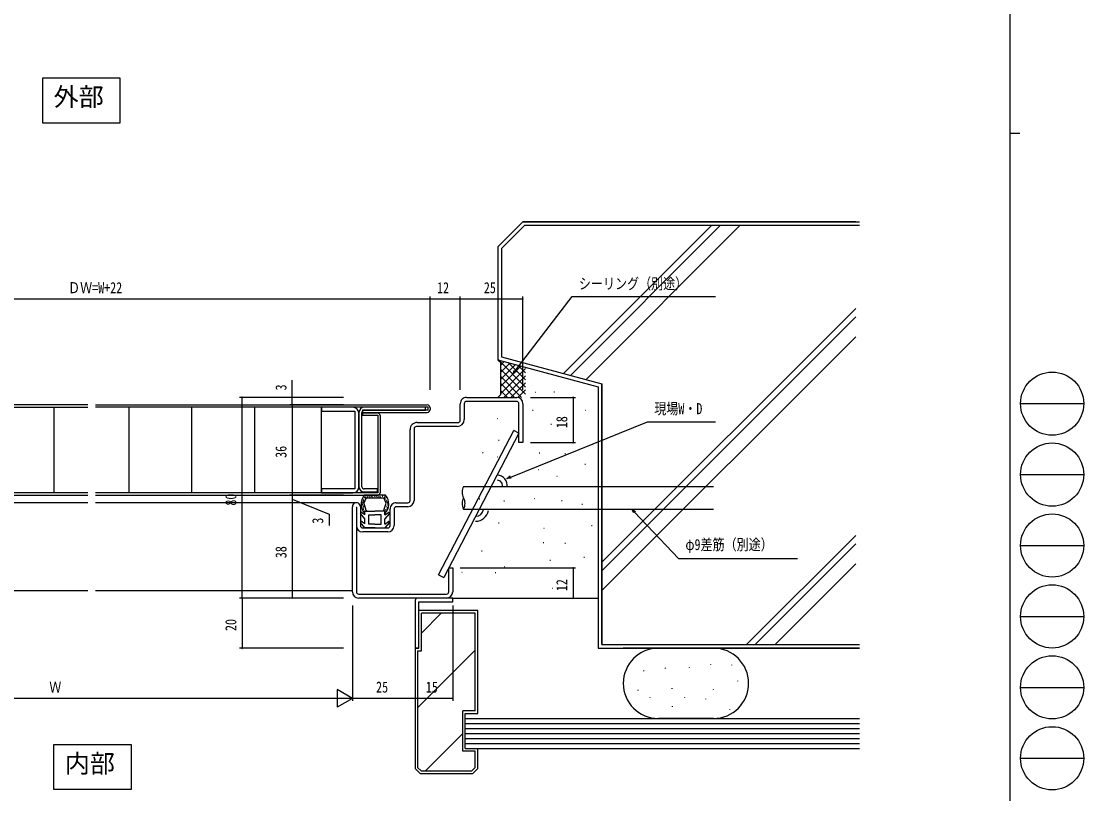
# Model space of a CAD drawing. Units: millimetres, scale not verified. Extents: x -567 to 567, y -403 to 403.
# Drawn here: x 143 to 566.8, y -239.4 to 68.6 of the extents above; entities that cross this region are included whole.
import ezdxf
from ezdxf.enums import TextEntityAlignment as Align

# ---------------------------------------------------------------- set-up
doc = ezdxf.new("R2010")
doc.units = ezdxf.units.MM
doc.header["$LTSCALE"] = 2
for name, color, linetype in [('0-1_USER1', 3, 'Continuous'), ('0-2_YKK_11', 7, 'Continuous'), ('0-3_YKK_12', 2, 'Continuous'), ('0-4_YKK_13', 4, 'Continuous'), ('0-5_YKK_D', 6, 'Continuous'), ('0-6_YKK_ZWAK', 7, 'Continuous'), ('0-7_YSS_K', 3, 'Continuous')]:
    doc.layers.add(name, color=color, linetype=linetype)
doc.styles.add('ＭＳ ゴシック', font='')
doc.styles.get('ＭＳ ゴシック').set_extended_font_data('MS Gothic')

msp = doc.modelspace()

# ---------------------------------------------------------------- linework, layer by layer
at = {"layer": '0-1_USER1'}
for p, q in [((182.497, 45.873), (151.485, 45.873)), ((151.485, 45.873), (151.485, 28.152)), ((182.497, 28.152), (182.497, 45.873)), ((151.485, 28.152), (182.497, 28.152)), ((186.927, -219.939), (155.916, -219.939)), ((155.916, -219.939), (155.916, -237.66)), ((186.927, -237.66), (186.927, -219.939)), ((155.916, -237.66), (186.927, -237.66))]:
    msp.add_line(p, q, dxfattribs=at)
at = {"layer": '0-2_YKK_11'}
for p, q in [((318.085, -90.497), (318.085, -83.897)), ((319.685, -83.897), (319.685, -90.197)), ((320.585, -81.397), (340.585, -81.397)), ((340.585, -82.997), (320.585, -82.997)), ((277.685, -87.397), (277.685, -116.997)), ((277.685, -116.997), (277.685, -87.797)), ((278.885, -116.997), (278.885, -87.397)), ((316.885, -92.997), (300.585, -92.997)), ((300.885, -91.397), (317.185, -91.397)), ((298.085, -122.497), (298.085, -94.197)), ((299.685, -93.897), (299.685, -122.497)), ((275.085, -158.897), (275.085, -124.997)), ((276.685, -124.997), (276.685, -158.897)), ((278.285, -124.997), (278.285, -132.497)), ((290.085, -132.497), (290.085, -125.897)), ((291.685, -125.897), (291.685, -132.497)), ((292.585, -123.397), (297.185, -123.397)), ((297.185, -124.997), (292.585, -124.997)), ((279.185, -133.397), (289.185, -133.397)), ((289.185, -134.997), (279.185, -134.997)), ((277.585, -159.797), (312.585, -159.797)), ((312.585, -161.397), (277.585, -161.397)), ((300.085, -162.397), (300.085, -181.397)), ((315.085, -161.397), (301.085, -161.397)), ((301.585, -181.397), (301.585, -162.897)), ((301.585, -162.897), (315.085, -162.897)), ((315.085, -162.897), (315.085, -161.397)), ((300.085, -181.397), (301.585, -181.397))]:
    msp.add_line(p, q, dxfattribs=at)
for points in [[(343.085, -83.897), (343.085, -99.397), (341.485, -99.397), (341.485, -83.897)], [(275.185, -85.297), (262.685, -85.297), (262.685, -86.897), (276.085, -86.897)], [(276.085, -86.897), (276.085, -117.897), (262.685, -117.897), (262.685, -119.497), (275.185, -119.497)], [(279.785, -86.497), (304.185, -86.497), (304.185, -85.297), (279.785, -85.297)], [(279.785, -119.097), (285.035, -119.097), (285.035, -117.897), (279.785, -117.897)], [(313.485, -158.897), (313.485, -149.397), (315.085, -149.397), (315.085, -158.897)]]:
    msp.add_lwpolyline(points, dxfattribs=at)
for centre, radius, start, end in [((320.585, -83.897), 2.5, 89.99998, 180.00002), ((320.585, -83.897), 0.9, 89.99998, 180.00002), ((340.585, -83.897), 2.5, 0, 89.99998), ((340.585, -83.897), 0.9, 0, 89.99998), ((275.185, -87.797), 2.5, 0.00001, 89.99999), ((279.785, -87.397), 2.1, 90.00001, 179.99999), ((279.785, -87.397), 0.9, 90.00001, 179.99999), ((300.885, -94.197), 2.8, 89.99998, 180.00002), ((300.585, -93.897), 0.9, 89.99998, 180.00002), ((316.885, -90.197), 2.8, 270, 0), ((317.185, -90.497), 0.9, 270, 0), ((275.185, -116.997), 2.5, 270.00001, 359.99999), ((279.785, -116.997), 2.1, 180.00001, 269.99999), ((279.785, -116.997), 0.9, 180.00001, 269.99999), ((297.185, -122.497), 0.9, 270, 0), ((297.185, -122.497), 2.5, 270, 0), ((276.685, -124.997), 1.6, 0, 180.00054), ((292.585, -125.897), 2.5, 89.99998, 180.00002), ((292.585, -125.897), 0.9, 89.99998, 180.00002), ((279.185, -132.497), 2.5, 180.00002, 270), ((279.185, -132.497), 0.9, 180.00099, 270), ((289.185, -132.497), 0.9, 270, 0), ((289.185, -132.497), 2.5, 270, 0), ((277.585, -158.897), 2.5, 180.00002, 270), ((277.585, -158.897), 0.9, 180.00002, 270), ((312.585, -158.897), 0.9, 270, 0), ((312.585, -158.897), 2.5, 270, 0), ((301.085, -162.397), 1, 90, 180)]:
    msp.add_arc(centre, radius, start, end, dxfattribs=at)
at = {"layer": '0-3_YKK_12'}
for p, q in [((156.084, -123.397), (37.484, -123.397)), ((169.584, -123.397), (153.548, -123.397)), ((276.709, -123.398), (172.584, -123.398)), ((39.085, -158.397), (169.584, -158.397)), ((172.584, -158.397), (275.085, -158.397)), ((172.584, -158.398), (275.085, -158.398))]:
    msp.add_line(p, q, dxfattribs=at)
at = {"layer": '0-4_YKK_13'}
for p, q in [((169.584, -84.398), (29.085, -84.398)), ((172.584, -84.397), (304.885, -84.397)), ((51.084, -85.298), (169.537, -85.298)), ((156.084, -119.497), (156.084, -85.298)), ((305.185, -85.298), (172.584, -85.298)), ((186.085, -119.498), (186.085, -85.298)), ((211.085, -119.498), (211.085, -85.298)), ((236.085, -119.498), (236.085, -85.298)), ((262.685, -119.498), (262.685, -85.298)), ((305.185, -86.497), (279.085, -86.497)), ((279.085, -86.497), (279.085, -87.397)), ((279.085, -87.397), (304.885, -87.397)), ((279.085, -87.598), (285.085, -87.598)), ((285.185, -88.498), (285.185, -119.497)), ((286.085, -88.598), (286.085, -119.405)), ((305.185, -85.298), (305.185, -86.497)), ((306.085, -85.597), (306.085, -86.197)), ((309.431, -152.172), (339.444, -94.517)), ((341.485, -95.579), (311.471, -153.234)), ((341.485, -95.579), (339.444, -94.517)), ((30.893, -120.397), (156.084, -120.397)), ((169.537, -119.497), (51.084, -119.497)), ((153.548, -120.397), (169.584, -120.397)), ((285.185, -119.497), (172.584, -119.497)), ((172.584, -120.397), (285.085, -120.397)), ((279.271, -122.399), (279.471, -122.399)), ((279.486, -121.922), (279.686, -121.922)), ((279.51, -122.626), (279.71, -122.626)), ((279.546, -122.387), (279.746, -122.387)), ((280.534, -121.397), (279.572, -123.503)), ((288.296, -120.397), (279.81, -120.397)), ((279.82, -121.182), (280.02, -121.182)), ((280.011, -121.481), (280.211, -121.481)), ((280.071, -120.55), (280.271, -120.55)), ((280.166, -121.099), (280.366, -121.099)), ((280.534, -121.397), (287.572, -121.397)), ((280.846, -120.895), (281.046, -120.895)), ((281.132, -121.181), (281.332, -121.181)), ((281.579, -120.698), (281.779, -120.698)), ((281.847, -120.966), (282.047, -120.966)), ((282.294, -120.984), (282.494, -120.984)), ((282.651, -120.752), (282.851, -120.752)), ((282.92, -120.895), (283.12, -120.895)), ((283.581, -121.127), (283.781, -121.127)), ((283.92, -120.716), (284.12, -120.716)), ((284.367, -121.127), (284.567, -121.127)), ((284.653, -120.788), (284.853, -120.788)), ((285.046, -121.074), (285.246, -121.074)), ((285.475, -120.931), (285.675, -120.931)), ((286.065, -120.877), (286.265, -120.877)), ((286.137, -121.27), (286.337, -121.27)), ((286.977, -120.806), (287.177, -120.806)), ((288.534, -123.503), (287.572, -121.397)), ((287.657, -120.431), (287.857, -120.431)), ((287.781, -121.092), (287.981, -121.092)), ((287.848, -121.54), (288.048, -121.54)), ((287.967, -121.194), (288.167, -121.194)), ((288.087, -120.693), (288.287, -120.693)), ((288.254, -121.779), (288.454, -121.779)), ((288.385, -121.302), (288.585, -121.302)), ((288.445, -122.697), (288.645, -122.697)), ((288.659, -122.316), (288.859, -122.316)), ((278.77, -124.785), (278.97, -124.785)), ((278.961, -124.153), (279.161, -124.153)), ((278.973, -123.389), (279.173, -123.389)), ((279.104, -122.996), (279.304, -122.996)), ((279.14, -124.177), (279.34, -124.177)), ((279.176, -123.58), (279.376, -123.58)), ((279.302, -125.2), (279.502, -125.2)), ((279.307, -124.868), (279.507, -124.868)), ((279.349, -125.623), (279.549, -125.623)), ((279.379, -123.127), (279.579, -123.127)), ((279.408, -126.01), (279.608, -126.01)), ((279.534, -124.701), (279.734, -124.701)), ((279.572, -123.503), (280.478, -126.286)), ((279.736, -126.631), (279.936, -126.631)), ((280.053, -128.178), (280.053, -126.697)), ((280.053, -126.697), (284.053, -126.697)), ((288.053, -126.697), (284.053, -126.697)), ((287.628, -126.286), (288.534, -123.503)), ((287.982, -126.362), (288.182, -126.362)), ((288.053, -128.263), (288.053, -126.697)), ((288.275, -126.033), (288.475, -126.033)), ((288.334, -126.737), (288.534, -126.737)), ((288.612, -124.773), (288.812, -124.773)), ((288.756, -125.857), (288.956, -125.857)), ((288.815, -125.294), (289.015, -125.294)), ((288.862, -123.031), (289.062, -123.031)), ((288.886, -123.449), (289.086, -123.449)), ((289.017, -124.272), (289.217, -124.272)), ((289.172, -124.88), (289.372, -124.88)), ((289.184, -123.592), (289.384, -123.592)), ((289.22, -124.129), (289.42, -124.129)), ((280.053, -129.797), (278.309, -127.719)), ((280.053, -133.397), (278.309, -131.319)), ((280.053, -128.178), (278.705, -127.276)), ((280.053, -131.778), (278.705, -130.876)), ((280.053, -131.778), (280.053, -129.797)), ((286.553, -128.197), (284.053, -128.197)), ((286.553, -131.897), (286.553, -128.197)), ((287.975, -128.27), (289.422, -127.302)), ((287.975, -131.87), (289.422, -130.902)), ((288.053, -129.797), (288.135, -129.75)), ((288.053, -131.863), (288.053, -129.797)), ((288.135, -129.75), (289.818, -127.744)), ((288.135, -133.35), (289.818, -131.344)), ((284.148, -133.397), (280.053, -133.397)), ((284.053, -131.897), (281.553, -131.897)), ((284.053, -131.897), (286.553, -131.897)), ((284.148, -133.397), (288.053, -133.397)), ((288.053, -133.397), (288.135, -133.35)), ((309.431, -152.172), (311.471, -153.234))]:
    msp.add_line(p, q, dxfattribs=at)
for points in [[(279.085, -87.598), (279.085, -88.498), (285.185, -88.498)], [(281.553, -131.897), (281.553, -128.197), (284.053, -128.197)]]:
    msp.add_lwpolyline(points, dxfattribs=at)
for centre, radius, start, end in [((304.885, -85.597), 1.2, 0, 90), ((285.085, -88.598), 1, 0, 90), ((304.885, -86.197), 1.2, 270, 0), ((284.053, -123.897), 5.5, 140.48036, 223.34175), ((285.085, -119.397), 1, 270, 0), ((284.053, -123.897), 5.5, 316.65824, 39.51963), ((284.053, -123.897), 4.3, 213.7499, 220.62928), ((284.053, -123.897), 4.3, 319.37051, 326.2499), ((278.539, -127.526), 0.3, 56.21114, 220.00244), ((278.539, -131.126), 0.3, 56.21114, 220.00244), ((289.589, -127.551), 0.3, 319.99756, 123.78886), ((289.589, -131.151), 0.3, 319.99756, 123.78886)]:
    msp.add_arc(centre, radius, start, end, dxfattribs=at)
at = {"layer": '0-5_YKK_D'}
for p, q in [((306.085, -42.152), (28.085, -42.152)), ((306.085, -78.397), (306.085, -41.152)), ((306.085, -78.397), (306.085, -41.152)), ((318.085, -42.152), (306.085, -42.152)), ((318.085, -78.397), (318.085, -41.152)), ((318.085, -78.397), (318.085, -41.152)), ((343.085, -42.152), (318.085, -42.152)), ((340.032, -70.819), (362.7, -41.19)), ((343.085, -78.397), (343.085, -41.152)), ((362.7, -41.19), (419.833, -41.19)), ((338.999, -72.169), (340.032, -70.819)), ((251.085, -81.397), (251.085, -74.497)), ((271.572, -81.397), (230.085, -81.397)), ((231.085, -161.397), (231.085, -81.397)), ((271.572, -81.397), (250.085, -81.397)), ((271.572, -84.397), (250.085, -84.397)), ((271.572, -84.397), (250.085, -84.397)), ((251.085, -84.397), (251.085, -81.397)), ((346.085, -81.397), (364.085, -81.397)), ((363.085, -81.397), (363.085, -99.397)), ((338.214, -113.139), (392.752, -91.159)), ((392.752, -91.159), (419.866, -91.159)), ((346.085, -99.397), (364.085, -99.397)), ((336.637, -113.774), (338.214, -113.139)), ((271.572, -120.397), (250.085, -120.397)), ((271.572, -120.397), (250.085, -120.397)), ((251.085, -121.897), (265.744, -127.981)), ((271.572, -123.398), (250.085, -123.398)), ((271.572, -123.398), (250.085, -123.398)), ((251.085, -123.398), (251.085, -161.397)), ((386.457, -125.896), (387.629, -127.127)), ((387.629, -127.127), (405.174, -145.558)), ((265.744, -127.981), (265.744, -132.467)), ((405.174, -145.558), (452.536, -145.558)), ((318.085, -149.397), (364.085, -149.397)), ((363.085, -149.397), (363.085, -161.397)), ((271.572, -161.397), (230.085, -161.397)), ((271.482, -161.397), (230.085, -161.397)), ((231.085, -161.397), (231.085, -181.397)), ((271.572, -161.397), (250.085, -161.397)), ((275.085, -164.397), (275.085, -202.397)), ((275.085, -164.397), (275.085, -202.396)), ((300.085, -164.397), (300.085, -202.396)), ((300.085, -164.397), (300.085, -202.396)), ((315.085, -164.397), (315.085, -202.396)), ((318.085, -161.397), (364.085, -161.397)), ((271.482, -181.397), (230.085, -181.397)), ((269.022, -197.897), (269.022, -204.897)), ((275.085, -201.397), (269.022, -197.897)), ((268.085, -201.397), (46.085, -201.397)), ((275.085, -201.397), (262.96, -201.397)), ((275.085, -201.397), (269.022, -204.897)), ((300.085, -201.396), (275.085, -201.396)), ((315.085, -201.396), (300.085, -201.396))]:
    msp.add_line(p, q, dxfattribs=at)
for points in [[(340.394, -71.096), (338.999, -72.169), (339.67, -70.542)], [(251.085, -84.397), (251.085, -120.397), (251.085, -123.398)], [(338.384, -113.561), (336.637, -113.774), (338.044, -112.716)], [(387.299, -127.441), (386.457, -125.896), (387.959, -126.813)]]:
    msp.add_lwpolyline(points, dxfattribs=at)
for centre, start, end in [((306.085, -42.152), 0, 180), ((306.085, -42.152), 0, 180), ((306.085, -42.152), 180, 0), ((306.085, -42.152), 180, 0), ((318.085, -42.152), 0, 180), ((318.085, -42.152), 0, 180), ((318.085, -42.152), 180, 0), ((318.085, -42.152), 180, 0), ((343.085, -42.152), 0, 180), ((343.085, -42.152), 180, 0), ((231.085, -81.397), 90, 270), ((231.085, -81.397), 270, 90), ((251.085, -81.397), 90, 270), ((251.085, -84.397), 90, 270), ((251.085, -84.397), 90, 270), ((251.085, -81.397), 270, 90), ((251.085, -84.397), 270, 90), ((251.085, -84.397), 270, 90), ((363.085, -81.397), 90, 270), ((363.085, -81.397), 270, 90), ((363.085, -99.397), 90, 270), ((363.085, -99.397), 270, 90), ((251.085, -120.397), 90, 270), ((251.085, -120.397), 90, 270), ((251.085, -120.397), 270, 90), ((251.085, -120.397), 270, 90), ((251.085, -123.398), 90, 270), ((251.085, -123.398), 90, 270), ((251.085, -123.398), 270, 90), ((251.085, -123.398), 270, 90), ((363.085, -149.397), 90, 270), ((363.085, -149.397), 270, 90), ((231.085, -161.397), 90, 270), ((231.085, -161.397), 90, 270), ((231.085, -161.397), 270, 90), ((231.085, -161.397), 270, 90), ((251.085, -161.397), 90, 270), ((251.085, -161.397), 270, 90), ((363.085, -161.397), 90, 270), ((363.085, -161.397), 270, 90), ((231.085, -181.397), 90, 270), ((231.085, -181.397), 270, 90), ((300.085, -201.396), 0, 180), ((300.085, -201.396), 0, 180), ((300.085, -201.396), 180, 0), ((300.085, -201.396), 180, 0), ((315.085, -201.396), 0, 180), ((315.085, -201.396), 180, 0)]:
    msp.add_arc(centre, 0.106, start, end, dxfattribs=at)
at = {"layer": '0-6_YKK_ZWAK'}
for p, q in [((537.3, 399), (537.3, -351)), ((537.3, 24), (541.3, 24)), ((541.552, -83.88), (566.752, -83.88)), ((541.552, -112.16), (566.752, -112.16)), ((541.552, -140.44), (566.752, -140.44)), ((541.552, -168.72), (566.752, -168.72)), ((541.552, -197), (566.752, -197)), ((541.552, -225.28), (566.752, -225.28))]:
    msp.add_line(p, q, dxfattribs=at)
for centre in [(554.152, -83.88), (554.152, -112.16), (554.152, -140.44), (554.152, -168.72), (554.152, -197), (554.152, -225.28)]:
    msp.add_circle(centre, 12.6, dxfattribs=at)
at = {"layer": '0-7_YSS_K'}
for p, q in [((343.085, -11.397), (333.085, -21.397)), ((343.085, -11.397), (333.085, -21.397)), ((343.085, -11.397), (477.3, -11.397)), ((475.8, -11.397), (343.085, -11.397)), ((343.706, -12.897), (334.585, -22.019)), ((343.706, -12.897), (334.585, -22.019)), ((477.3, -12.897), (343.706, -12.897)), ((475.8, -12.897), (343.706, -12.897)), ((359.311, -71.872), (418.285, -12.897)), ((361.987, -72.589), (421.679, -12.897)), ((368.233, -74.262), (429.599, -12.897)), ((333.085, -21.397), (333.085, -66.397)), ((333.085, -21.397), (333.085, -66.397)), ((334.585, -22.019), (334.585, -65.246)), ((334.585, -22.019), (334.585, -65.246)), ((374.585, -147.107), (475.8, -45.892)), ((374.585, -150.501), (475.8, -49.286)), ((374.585, -158.421), (475.8, -57.205)), ((333.085, -66.397), (373.085, -77.115)), ((333.085, -66.397), (373.085, -77.115)), ((333.085, -66.397), (334.085, -67.397)), ((333.279, -66.449), (344.085, -77.255)), ((334.085, -68.598), (335.609, -67.074)), ((334.085, -67.397), (334.085, -80.397)), ((334.085, -71.427), (337.84, -67.671)), ((334.585, -65.246), (374.585, -75.964)), ((334.585, -65.246), (374.585, -75.964)), ((337.142, -67.485), (344.085, -74.427)), ((334.085, -74.255), (340.071, -68.269)), ((334.085, -77.084), (342.301, -68.867)), ((334.085, -79.912), (344.085, -69.912)), ((334.085, -70.084), (344.085, -80.084)), ((341.006, -68.52), (344.085, -71.598)), ((334.085, -72.912), (342.57, -81.397)), ((334.085, -75.74), (339.741, -81.397)), ((335.428, -81.397), (344.085, -72.74)), ((338.256, -81.397), (344.085, -75.569)), ((374.585, -179.897), (374.585, -75.964)), ((374.585, -75.964), (374.585, -179.897)), ((333.085, -81.397), (334.085, -80.397)), ((334.085, -78.569), (336.913, -81.397)), ((341.085, -81.397), (344.085, -78.397)), ((348.063, -79.354), (348.263, -79.354)), ((355.409, -79.16), (355.609, -79.16)), ((373.085, -77.115), (373.085, -181.397)), ((373.085, -77.115), (373.085, -181.397)), ((333.085, -81.397), (340.585, -81.397)), ((346.903, -86.506), (347.103, -86.506)), ((367.975, -86.506), (368.175, -86.506)), ((332.791, -89.793), (332.991, -89.793)), ((354.249, -92.112), (354.449, -92.112)), ((333.371, -98.492), (333.571, -98.492)), ((326.992, -103.325), (327.192, -103.325)), ((332.791, -105.064), (332.991, -105.064)), ((349.61, -103.518), (349.81, -103.518)), ((359.855, -103.711), (360.055, -103.711)), ((349.223, -110.091), (349.423, -110.091)), ((367.781, -107.964), (367.981, -107.964)), ((356.569, -112.797), (356.769, -112.797)), ((319.394, -116.896), (419.137, -116.896)), ((325.639, -121.883), (325.839, -121.883)), ((335.498, -122.656), (335.698, -122.656)), ((347.677, -121.689), (347.877, -121.689)), ((358.502, -122.463), (358.702, -122.463)), ((319.394, -125.896), (419.137, -125.896)), ((366.621, -124.009), (366.821, -124.009)), ((333.371, -131.355), (333.571, -131.355)), ((351.35, -133.482), (351.55, -133.482)), ((370.488, -132.515), (370.688, -132.515)), ((351.156, -139.281), (351.356, -139.281)), ((359.855, -139.474), (360.055, -139.474)), ((432.304, -179.897), (475.8, -136.401)), ((435.698, -179.897), (475.8, -139.796)), ((314.813, -141.794), (315.013, -141.794)), ((326.605, -142.567), (326.805, -142.567)), ((353.863, -146.24), (354.063, -146.24)), ((367.395, -145.081), (367.595, -145.081)), ((443.618, -179.897), (475.8, -147.715)), ((318.679, -151.073), (318.879, -151.073)), ((332.018, -151.267), (332.218, -151.267)), ((335.691, -148.754), (335.891, -148.754)), ((354.829, -157.453), (355.029, -157.453)), ((315.085, -161.397), (373.085, -161.397)), ((301.585, -181.397), (301.585, -166.401)), ((325.085, -166.401), (301.585, -166.401)), ((302.585, -175.332), (310.516, -167.401)), ((302.585, -182.401), (302.585, -167.401)), ((324.085, -167.401), (302.585, -167.401)), ((324.085, -206.401), (324.085, -167.401)), ((325.085, -207.401), (325.085, -166.401)), ((300.085, -181.397), (300.085, -229.401)), ((301.585, -181.397), (300.085, -181.397)), ((301.085, -205.116), (324.085, -182.116)), ((373.085, -181.397), (477.3, -181.397)), ((373.085, -181.397), (475.8, -181.397)), ((374.585, -179.897), (477.3, -179.897)), ((374.585, -179.897), (475.8, -179.897)), ((477.3, -181.397), (383.085, -181.397)), ((397.089, -181.397), (419.089, -181.397)), ((301.085, -182.401), (301.085, -228.901)), ((301.085, -182.401), (302.585, -182.401)), ((391.2, -190.296), (391.2, -190.496)), ((399.82, -189.24), (399.82, -189.44)), ((409.32, -188.888), (409.32, -189.088)), ((417.94, -187.833), (417.94, -188.033)), ((426.209, -188.009), (426.209, -188.209)), ((428.671, -194.342), (428.671, -194.542)), ((388.913, -198.036), (388.913, -198.236)), ((402.459, -197.332), (402.459, -197.532)), ((418.996, -197.684), (418.996, -197.884)), ((393.663, -200.851), (393.663, -201.051)), ((407.561, -201.027), (407.561, -201.227)), ((415.829, -201.554), (415.829, -201.754)), ((319.085, -222.401), (319.085, -206.401)), ((324.085, -206.401), (319.085, -206.401)), ((320.085, -221.401), (320.085, -207.401)), ((320.085, -207.401), (325.085, -207.401)), ((402.635, -204.545), (402.635, -204.745)), ((425.505, -205.777), (425.505, -205.977)), ((320.085, -209.401), (477.3, -209.401)), ((320.085, -211.401), (477.3, -211.401)), ((419.089, -209.397), (397.089, -209.397)), ((304.085, -230.401), (319.085, -215.401)), ((320.085, -213.401), (477.3, -213.401)), ((320.085, -215.401), (477.3, -215.401)), ((320.085, -217.401), (477.3, -217.401)), ((320.085, -219.401), (477.3, -219.401)), ((324.085, -222.401), (319.085, -222.401)), ((320.085, -221.401), (477.3, -221.401)), ((324.085, -228.901), (324.085, -222.401)), ((325.085, -229.401), (325.085, -221.401)), ((300.085, -229.401), (302.085, -231.401)), ((301.085, -228.901), (302.585, -230.401)), ((302.085, -231.401), (323.085, -231.401)), ((322.585, -230.401), (302.585, -230.401)), ((322.585, -230.401), (324.085, -228.901)), ((323.085, -231.401), (325.085, -229.401))]:
    msp.add_line(p, q, dxfattribs=at)
for centre, radius, start, end in [((332.869, -116.433), 3.979, 350.00007, 90), ((332.869, -116.433), 2.024, 350.00007, 90), ((323.291, -119.146), 4.5, 150.00002, 209.99998), ((323.291, -123.646), 4.5, 149.99998, 210.00002), ((315.497, -123.646), 4.5, 329.99998, 30.00002), ((324.196, -125.572), 3.217, 270, 350.00007), ((324.196, -125.572), 5.213, 270, 350.00007), ((397.089, -195.397), 14, 90, 270), ((419.089, -195.397), 14, 270, 90)]:
    msp.add_arc(centre, radius, start, end, dxfattribs=at)

# ---------------------------------------------------------------- texts
at = {"layer": '0-1_USER1', "style": 'ＭＳ ゴシック'}
for s, p in [('外部', (155.916, 32.583)), ('内部', (160.346, -233.23))]:
    msp.add_text(s, height=7.331, dxfattribs=at).set_placement(p, align=Align.BOTTOM_LEFT)
at = {"layer": '0-5_YKK_D', "style": 'ＭＳ ゴシック', "width": 0.8}
for s, p in [('シーリング（別途）', (365.4, -39.55)), ('ＤＷ=W+22', (161.675, -41.152)), ('12', (308.832, -41.152)), ('25', (327.502, -41.152)), ('現場W・D', (395.452, -89.397)), ('φ9差筋（別途）', (407.874, -143.583)), ('Ｗ', (154.173, -200.397)), ('25', (284.502, -200.396)), ('15', (304.344, -200.396))]:
    msp.add_text(s, height=4.399, dxfattribs=at).set_placement(p, align=Align.BOTTOM_LEFT)
for s, p in [('3', (250.085, -78.608)), ('18', (362.085, -93.662)), ('36', (250.085, -105.48)), ('80', (230.085, -124.528)), ('3', (264.744, -131.735)), ('38', (250.085, -145.492)), ('12', (362.085, -158.65)), ('20', (230.085, -174.54))]:
    msp.add_text(s, height=4.399, rotation=90, dxfattribs=at).set_placement(p, align=Align.BOTTOM_LEFT)

doc.saveas('drawing.dxf')
